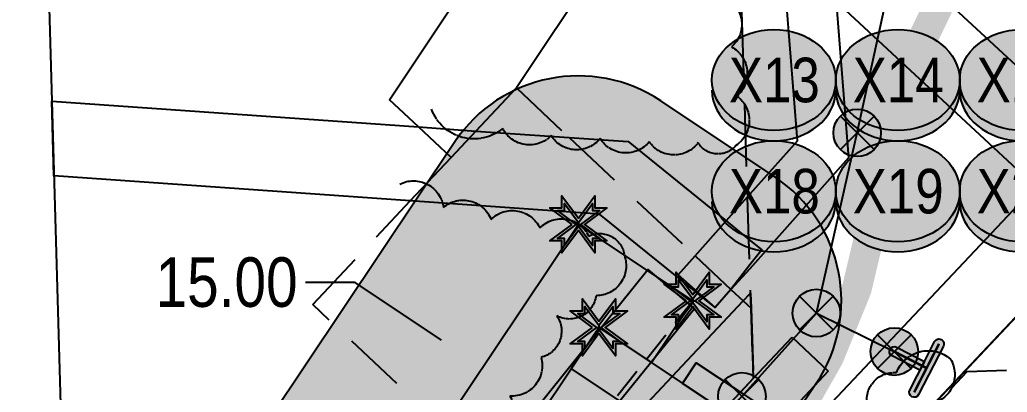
# Model space of a CAD drawing. Extents: x 626668 to 628700, y 5819173 to 5821810.
# Drawn here: x 626937.3 to 627136.5, y 5821024.7 to 5821100 of the extents above; entities that cross this region are included whole.
import ezdxf
from ezdxf.enums import TextEntityAlignment as Align

# ---------------------------------------------------------------- set-up
doc = ezdxf.new("R2010")
doc.units = 0
doc.header["$LTSCALE"] = 5
doc.header["$PDSIZE"] = 0.5
for name, pattern in [('0', [1, 1, 0]), ('foc-ACCESSROAD', [3.75, 2.5, -1.25]), ('foc-FLOWLINE', [3.75, 2.5, -1.25]), ('foc-TIELINE', [1.875, 1.25, -0.625]), ('POWERLINE5', [7.799999999999997, 2.399999999999999, -0.6, 0.6, -0.6, 0.6, -0.6, 2.399999999999999])]:
    doc.linetypes.add(name, pattern=pattern)
doc.layers.get('Defpoints').update_dxf_attribs({"color": 9})
for name, color, linetype in [('AS-FENCE', 48, 'foc-FENCE'), ('AS-POWER', 104, 'foc-POWER'), ('AS-POWER-EXISTING', 72, 'POWERLINE5'), ('AS-ROADS', 254, 'Continuous'), ('AS-SYMBOL', 7, 'Continuous'), ('C-RW', 13, 'Continuous'), ('C-WS', 13, 'foc-ACCESSROAD'), ('F-EZE', 190, 'foc-FLOWLINE'), ('L-MON', 1, 'Continuous'), ('L-SEC', 7, 'Continuous'), ('L-TIE', 7, 'foc-TIELINE'), ('P-BUFFER-H 30m', 51, 'Continuous'), ('P-CROSSINGS', 250, 'Continuous'), ('P-IOP4', 10, 'Continuous'), ('P-IOP4-H', 21, 'Continuous'), ('P-LTO', 14, 'Continuous'), ('P-PROPOSED', 10, 'Continuous'), ('P-PROPOSED-H', 21, 'Continuous'), ('P-TXT', 4, 'Continuous'), ('T-BUSH', 110, '0')]:
    doc.layers.add(name, color=color, linetype=linetype)
doc.layers.add('C-RW-T', color=13, linetype='Continuous', lineweight=9)
doc.styles.add('80CG', font='ARIALN.TTF', dxfattribs={"height": 10})
doc.styles.add('Crossing', font='ARIALN.TTF', dxfattribs={"height": 10})
doc.styles.add('foc-LtypeFont', font='ARIALN.TTF', dxfattribs={"height": 7.349999999999999})
doc.linetypes.add('foc-FENCE', pattern='A,10,-1,["X",foc-LtypeFont,S=0.2,R=0,X=-0.625,Y=-0.75],-1.239999999999999', length=12.24)
doc.linetypes.add('foc-POWER', pattern='A,6,-1,["P",foc-LtypeFont,S=0.2,R=0,X=-0.625,Y=-0.75],-1.239999999999999,4', length=12.24)
doc.dimstyles.new('Compass 5 000', dxfattribs={"dimscale": 5, "dimtxt": 9, "dimasz": 2, "dimexe": 0.2, "dimexo": 0.0625, "dimgap": 0.5, "dimtad": 0, "dimtih": 1, "dimtoh": 1, "dimzin": 0, "dimdsep": 46, "dimtxsty": '80CG', "dimcen": 0.1, "dimse1": 1, "dimse2": 1, "dimclrd": 256, "dimclrt": 256, "dimaunit": 1, "dimadec": 4, "dimazin": 0, "dimtfac": 0.06, "dimtofl": 0, "dimtmove": 0, "dimatfit": 1, "dimfxl": 0.2, "dimtolj": 1, "dimtzin": 0, "dimlwd": -1, "dimarcsym": 0})

# ---------------------------------------------------------------- blocks, each defined once
blk = doc.blocks.new('POWERPOLE')
h = blk.add_hatch(color=255)
edge = h.paths.add_edge_path()
edge.add_arc((0, 0), 0.9600000000000002, 0, 360)
at = {"linetype": 'Continuous'}
for p, q in [((0.678822509938982, -0.678822509938982), (-0.678822509938982, 0.678822509938982)), ((-0.678822509938982, -0.678822509938982), (0.678822509938982, 0.678822509938982))]:
    blk.add_line(p, q, dxfattribs=at)
blk.add_circle((0, 0), 0.9600000000000002, dxfattribs=at)
blk = doc.blocks.new('*U568')
h = blk.add_hatch(color=255)
h.dxf.hatch_style = 1
edge = h.paths.add_edge_path()
edge.add_arc((-1.301600000052712, 0.6664000000804693), 0.2000000000000002, 62.88822320805912, 242.888223208059, ccw=False)
edge.add_line((-1.210454424987275, 0.8444238303560561), (-0.08687825521015036, 0.2691694053410231))
edge.add_line((-0.08687825521015027, 0.2691694053410231), (-0.2691694053410231, -0.08687825521015025))
edge.add_line((-0.2691694053410231, -0.08687825521015022), (-1.392745575118148, 0.4883761698048825))
h = blk.add_hatch(color=255)
h.dxf.hatch_style = 1
edge = h.paths.add_edge_path()
edge.add_arc((-0.5013006628599004, -0.9791310665157267), 0.2000000000000001, 152.8882232080591, 332.8882232080591, ccw=False)
edge.add_line((-0.679324493135487, -0.8879854914502904), (-0.08687825521015025, 0.2691694053410231))
edge.add_line((-0.08687825521015027, 0.2691694053410231), (0.3232768325843136, 1.070276641581163))
edge.add_arc((0.5013006628599004, 0.9791310665157267), 0.2000000000000001, -27.111776791940883, 152.8882232080591, ccw=False)
edge.add_line((0.679324493135487, 0.8879854914502904), (-0.3232768325843137, -1.070276641581163))
at = {"color": 255, "flags": 128}
blk.add_lwpolyline([(-1.392745575118148, 0.4883761698048825, -0.9999999999999999), (-1.210454424987275, 0.8444238303560561), (-0.08687825521015027, 0.2691694053410231), (-0.2691694053410231, -0.08687825521015022)], format="xyb", close=True, dxfattribs=at)
at = {"color": 255}
blk.add_lwpolyline([(-0.3232768325843136, -1.070276641581163, -0.9999999999999999), (-0.679324493135487, -0.8879854914502904), (-0.08687825521015027, 0.2691694053410231), (0.3232768325843136, 1.070276641581163, -0.9999999999999999), (0.679324493135487, 0.8879854914502904)], format="xyb", close=True, dxfattribs=at)
at = {"color": 72, "const_width": 0.1, "flags": 128}
for points in [[(-0.5013006628599003, -0.9791310665157268), (0.5013006628599003, 0.9791310665157268)], [(-1.301600000052712, 0.6664000000804693), (0, 0)]]:
    blk.add_lwpolyline(points, dxfattribs=at)
blk = doc.blocks.new('*D594')
at = {"layer": 'C-RW-T', "transparency": 16777216}
for p, q in [((627097.5217092955, 5821011.381033068), (627090.2428046311, 5821018.237967286)), ((627115.709255538, 5820994.24784972), (627131.5804104186, 5820979.296772599)), ((627131.5804104186, 5820979.296772599), (627141.5804104181, 5820979.296772599))]:
    blk.add_line(p, q, dxfattribs=at)
for points in [[(627098.6645316654, 5821012.594183845), (627096.3788869255, 5821010.16788229), (627104.8006139603, 5821004.524098849)], [(627116.8520779079, 5820995.461000497), (627114.566433168, 5820993.034698943), (627108.4303508732, 5821001.104783939)]]:
    blk.add_solid(points, dxfattribs=at)
at = {"layer": 'Defpoints', "color": 0, "transparency": 16777216}
for p in [(627108.4303508732, 5821001.104783939), (627095.7156457785, 5820994.880048729), (627099.3453826904, 5820991.460733818)]:
    blk.add_point(p, dxfattribs=at)
at = {"layer": 'C-RW-T', "transparency": 16777216, "insert": (627180.3491689442, 5820979.296772598), "char_height": 10, "attachment_point": 5, "style": '80CG'}
blk.add_mtext('\\A1;Canlin\\P5.00 P/L R/W\\PPlan 842 0435\\PPLA 830094', dxfattribs=at)
blk = doc.blocks.new('TEMP')
h = blk.add_hatch(color=255)
h.dxf.hatch_style = 1
h.paths.add_polyline_path([(-1.152061661774314, -0.6656854195645793), (-0.6656854224511335, -0.6656854195645793), (-0.6656854224511335, -1.152061655686338), (-5.273248504522599e-10, -0.2514284436956583), (0.6656854183820542, -1.152061663420681), (0.6656854183820542, -0.6656854208922597), (1.152061656810019, -0.6656854053035203), (0.2514284429676993, 5.273251835191672e-10), (1.152061671303363, 0.6656854258011662), (0.6656854287749412, 0.6656854258011663), (0.6656854131859291, 1.15206166422904), (-5.274159997625816e-10, 0.2514284397220763), (-0.6656854269836914, 1.152061669657268), (-0.6656854269836914, 0.6656854303339061), (-1.152061663105632, 0.6656854303339061), (-0.2514284404497631, 5.273246284076549e-10)])
h.paths.add_polyline_path([(0.5656854229146121, 0.8485281473411305), (0.5656854319800914, 0.5656854258011663), (0.8485281444547581, 0.5656854258011663), (0.08318903393992505, -1.110223024625157e-16), (0.8485281399220184, -0.5656854150320215), (0.5656854183820542, -0.5656854240973189), (0.5656854183820542, -0.8485281365719858), (1.110223024625157e-16, -0.08318903609469996), (-0.5656854224511336, -0.848528132039064), (-0.5656854224511336, -0.5656854195645794), (-0.8485281349258003, -0.5656854195645796), (-0.08318903284889523, 0), (-0.8485281394583577, 0.5656854303339061), (-0.5656854269836913, 0.5656854303339061), (-0.5656854269836913, 0.8485281428085727), (0, 0.08318903069412065)], flags=16)
h = blk.add_hatch(color=1)
h.dxf.hatch_style = 1
h.paths.add_polyline_path([(-0.5656854269836913, 0.8485281428085727), (-0.5656854269836912, 0.5656854303339061), (-0.8485281394583575, 0.5656854303339061), (-0.08318903284889534, 0), (0, 0), (0, 0.08318903069412045)])
h = blk.add_hatch(color=1)
h.dxf.hatch_style = 1
h.paths.add_polyline_path([(0.8485281444547581, 0.5656854258011663), (0.5656854319800914, 0.5656854258011663), (0.5656854229146122, 0.8485281473411307), (0, 0.08318903069412048), (0, 0), (0.08318903393992513, -2.775557561562891e-17)])
h = blk.add_hatch(color=1)
h.dxf.hatch_style = 1
h.paths.add_polyline_path([(-2.775557561562891e-17, -0.08318903609469996), (-2.775557561562891e-17, 0), (-0.08318903284889545, 2.775557561562891e-17), (-0.8485281349258003, -0.5656854195645792), (-0.5656854224511336, -0.5656854195645793), (-0.5656854224511336, -0.8485281320390641)])
h = blk.add_hatch(color=1)
h.dxf.hatch_style = 1
h.paths.add_polyline_path([(0.08318903393992529, 0), (-2.775557561562891e-17, 2.775557561562891e-17), (-2.775557561562891e-17, -0.08318903609469991), (0.5656854183820543, -0.8485281365719857), (0.5656854183820543, -0.5656854240973189), (0.8485281399220186, -0.5656854150320214)])
at = {"color": 1}
for p, q in [((-0.0831890328488953, 0), (0.0831890339399252, 0)), ((0, 0.0831890306941205), (0, -0.08318903609469999))]:
    blk.add_line(p, q, dxfattribs=at)
at = {"color": 255, "flags": 128}
blk.add_lwpolyline([(-0.251428440449763, 5.27325e-10), (-1.152061663105632, 0.6656854303339061), (-0.6656854269836914, 0.6656854303339061), (-0.6656854269836914, 1.152061669657268), (-5.274159999999999e-10, 0.2514284397220763), (0.6656854131859291, 1.15206166422904), (0.6656854287749412, 0.6656854258011663), (1.152061671303363, 0.6656854258011663), (0.2514284429676991, 5.27325e-10), (1.152061656810019, -0.6656854053035204), (0.6656854183820542, -0.6656854208922596), (0.6656854183820542, -1.152061663420681), (-5.27325e-10, -0.2514284436956586), (-0.6656854224511335, -1.152061655686338), (-0.6656854224511335, -0.6656854195645793), (-1.152061661774314, -0.6656854195645793)], close=True, dxfattribs=at)
at = {"color": 1, "flags": 128}
blk.add_lwpolyline([(-0.0831890328488953, 0), (-0.8485281394583578, 0.5656854303339061), (-0.5656854269836913, 0.5656854303339061), (-0.5656854269836913, 0.8485281428085727), (0, 0.0831890306941205), (0.5656854229146121, 0.8485281473411305), (0.5656854319800914, 0.5656854258011663), (0.8485281444547581, 0.5656854258011663), (0.0831890339399252, 0), (0.8485281399220184, -0.5656854150320214), (0.5656854183820542, -0.5656854240973189), (0.5656854183820542, -0.8485281365719856), (0, -0.08318903609469999), (-0.5656854224511335, -0.848528132039064), (-0.5656854224511335, -0.5656854195645792), (-0.8485281349258001, -0.5656854195645792)], close=True, dxfattribs=at)
blk = doc.blocks.new('*D688')
at = {"layer": 'Defpoints', "color": 0, "transparency": 16777216}
for p in [(627030.6420640647, 5821029.736435553), (627031.0023628706, 5821030.275493934), (627043.464298679, 5821021.946116735)]:
    blk.add_point(p, dxfattribs=at)
at = {"layer": 'P-TXT', "transparency": 16777216}
for p, q in [((627004.9273581188, 5821046.923772149), (626994.9273581184, 5821046.923772149)), ((627022.3281624857, 5821035.293326818), (627004.9273581188, 5821046.923772149)), ((627051.4179014522, 5821015.850167089), (627059.7318030312, 5821010.293275824))]:
    blk.add_line(p, q, dxfattribs=at)
for points in [[(627023.2543110298, 5821036.678977082), (627021.4020139412, 5821033.907676554), (627030.6420640647, 5821029.736435553)], [(627052.3440499962, 5821017.235817352), (627050.4917529076, 5821014.464516825), (627043.1039998732, 5821021.407058354)]]:
    blk.add_solid(points, dxfattribs=at)
at = {"layer": 'P-TXT', "transparency": 16777216, "insert": (626978.9894317882, 5821046.923772149), "char_height": 10, "attachment_point": 5, "style": '80CG', "bg_fill": 3, "box_fill_scale": 1.1, "bg_fill_color": 256, "bg_fill_true_color": 13158600, "bg_fill_transparency": 0}
blk.add_mtext('\\A1;15.00', dxfattribs=at)
blk = doc.blocks.new('xing2')
h = blk.add_hatch(color=50)
h.dxf.hatch_style = 1
edge = h.paths.add_edge_path()
edge.add_ellipse((0, 0), major_axis=(-12.5, 0), ratio=0.8162973455633619, start_angle=0, end_angle=360)
h = blk.add_hatch(color=250)
h.dxf.hatch_style = 1
edge = h.paths.add_edge_path()
edge.add_ellipse((0, -2.047489049626165), major_axis=(-12.5, 0), ratio=0.8162973455633619, start_angle=0, end_angle=180)
edge.add_line((12.5, -2.047489049626165), (12.5, 0))
edge.add_ellipse((0, 0), major_axis=(-12.5, 0), ratio=0.8162973455633619, start_angle=0, end_angle=180, ccw=False)
edge.add_line((-12.5, 0), (-12.5, -2.047489049626165))
at = {"color": 250}
blk.add_ellipse((0, 0), major_axis=(-12.5, 0), ratio=0.8162973455633619, dxfattribs=at)
blk.add_ellipse((0, -2.047489049626165), major_axis=(-12.5, 0), ratio=0.8162973455633619, start_param=0, end_param=3.141592653589793, dxfattribs=at)
at = {"color": 250, "style": 'Crossing'}
blk.add_attdef('CROSSING', text='', height=9, dxfattribs=at).set_placement((0.08916442567715421, 0.0199513138486509), align=Align.MIDDLE_CENTER)
at = {"color": 250, "style": 'Crossing', "flags": 1}
for tag, p in [('OWNER', (0.08916442567715421, -12.49201765665748)), ('DESCRIPTION', (0.08916442567715421, -25.770021277247)), ('LOCATION', (0.08916442567715421, -39.30337514164421)), ('DWG_REF', (0.08916442567715421, -52.83672900604233))]:
    blk.add_attdef(tag, text='', height=9, dxfattribs=at).set_placement(p, align=Align.MIDDLE_CENTER)

msp = doc.modelspace()

# ---------------------------------------------------------------- hatches: boundary and pattern name
at = {"layer": 'P-BUFFER-H 30m'}
h = msp.add_hatch(color=256, dxfattribs=at)
h.dxf.hatch_style = 1
h.paths.add_polyline_path([(627128.0032902657, 5820891.05141531, 0.1409648516466431), (627112.5834238435, 5820897.145095237, 0.01366871947129856), (627111.973022693, 5820898.666571671), (627118.1273719196, 5820905.176938658, 0.4142135623883306), (627116.9356206821, 5820947.571428197), (627063.5533572999, 5820998.034496099), (627065.3909583796, 5821000.783809302, 0.2442639164139238), (627089.6246475263, 5821014.100219837), (627097.9540247208, 5821026.562155645, 0.4142135623672493), (627089.6859511598, 5821068.159655253), (627066.6255649301, 5821083.57288303, 0.4142135623606322), (627025.0280653214, 5821075.304809471), (626980.1129904498, 5821008.105453894, 0.3657917471955843), (626984.4444078853, 5820969.647620481), (627032.7464134011, 5820923.986997836), (627025.9004951469, 5820916.745055826, 0.4440738071453144), (627029.3913399838, 5820872.386935706), (627042.4342414126, 5820862.338643487, 0.1409712705368011), (627057.8548593293, 5820856.244891006, 0.1409712705668785), (627067.6805531746, 5820842.888805623), (627585.3411981487, 5820444.081419105), (627578.4230036817, 5820437.530738926, 0.4618513909801105), (627580.8261879799, 5820391.93174236), (627839.2596914902, 5820194.320702761), (627873.1927154964, 5819916.322044532), (627828.0690837635, 5819854.093847197, 0.4142135623724909), (627834.7423693651, 5819812.210911849), (627846.8814246025, 5819803.408499412, 0.4142135623730219), (627888.764359951, 5819810.081785014), (627944.2605088637, 5819886.614306293, 0.1894321830046483), (627949.7507309737, 5819907.852708216), (627911.3822535239, 5820222.189127145, 0.2018055675153278), (627899.8300600394, 5820242.378412714), (627668.3160107204, 5820419.405506126), (627675.0938609932, 5820425.823297598, 0.4607535870139058), (627672.7768131455, 5820471.356182514)])
h.paths.add_polyline_path([(627654.4745375931, 5820447.599431544), (627622.1280499721, 5820416.9712819), (627881.6139209389, 5820218.555550097), (627919.9823983886, 5819904.21913117), (627864.4862494762, 5819827.686609887), (627852.3471942387, 5819836.489022324), (627904.3889194715, 5819908.257685949), (627867.4992102302, 5820210.479193524), (627599.0423270806, 5820415.754604979), (627631.4355849477, 5820446.427040295), (627085.9828287263, 5820866.645556593), (627109.7010147142, 5820867.29466434)], flags=16)
h.paths.add_polyline_path([(627084.4557162954, 5820886.74372152), (627060.7365169642, 5820886.095394459), (627047.6936155338, 5820896.143686677), (627075.140902939, 5820925.178749075), (627005.0457770339, 5820991.440740868), (627049.9608519059, 5821058.640096446), (627073.0212381358, 5821043.226868669), (627064.6918609411, 5821030.764932861), (627054.0934105195, 5821037.848783443), (627024.545669203, 5820993.641149794), (627096.3342515327, 5820925.778307808), (627069.9780021445, 5820897.897397969)], flags=16)
at = {"layer": 'P-IOP4-H'}
h = msp.add_hatch(color=256, dxfattribs=at)
h.dxf.hatch_style = 1
h.paths.add_polyline_path([(627024.545669203, 5820993.641149796), (627054.0934105195, 5821037.848783445), (627064.6918609411, 5821030.764932862), (627073.0212381358, 5821043.22686867), (627049.9608519059, 5821058.640096447), (627005.0457770339, 5820991.44074087), (627075.140902939, 5820925.178749077), (627047.6936155338, 5820896.143686679), (627060.7365169642, 5820886.095394461), (627084.4557162954, 5820886.743721521), (627069.9780021445, 5820897.897397972), (627096.3342515327, 5820925.778307809)])
at = {"layer": 'P-PROPOSED-H'}
h = msp.add_hatch(color=256, dxfattribs=at)
h.dxf.hatch_style = 1
h.paths.add_polyline_path([(627060.7365169642, 5820886.095394459), (627084.4557162954, 5820886.74372152), (627069.9780021445, 5820897.897397969), (627096.3342515327, 5820925.778307808), (627024.545669203, 5820993.641149794), (627054.0934105195, 5821037.848783443), (627064.6918609411, 5821030.764932861), (627073.0212381358, 5821043.226868669), (627049.9608519059, 5821058.640096446), (627005.0457770339, 5820991.440740868), (627075.140902939, 5820925.178749075), (627047.6936155338, 5820896.143686677)])

# ---------------------------------------------------------------- linework, layer by layer
at = {"layer": 'AS-FENCE', "flags": 128}
msp.add_lwpolyline([(627047.6389999988, 5821009.763), (627038.362, 5821017.65), (627063.991, 5821049.564), (627073.362, 5821041.563), (627047.6269999988, 5821009.748)], dxfattribs=at)
at = {"layer": 'AS-POWER', "flags": 128}
for points in [[(626856.861, 5820780.246), (626925.135, 5820854.106), (626983.205, 5820916.381), (627054.2829999997, 5820993.09), (627082.9629999988, 5821023.917), (627097.9899999988, 5821040.742), (627106.2109999988, 5821077.137), (627113.8969999988, 5821112.330000009), (627116.167, 5821123.605)], [(627097.9899999988, 5821040.742), (627113.7049999988, 5821032.963)]]:
    msp.add_lwpolyline(points, dxfattribs=at)
at = {"layer": 'AS-ROADS', "const_width": 5.997854640000019, "flags": 128}
for points in [[(627124.913, 5821107.572), (627117.687, 5821092.479), (627115.4209999988, 5821084.723), (627106.1139999988, 5821045.586), (627100.5209999988, 5821031.849), (627092.675, 5821018.05), (627083.707, 5821005.711), (627020.131, 5820936.889), (627007.422, 5820922.227)], [(627086.2429999989, 5821008.918), (627066.681, 5821029.091000009)]]:
    msp.add_lwpolyline(points, dxfattribs=at)
at = {"layer": 'C-RW'}
for points in [[(627029.2852249645, 5821077.503191305), (627024.2662249642, 5821072.161591313), (627017.7170249639, 5821078.313791305), (627011.8470249638, 5821083.828791305), (627054.3514249647, 5821147.667391306), (627062.8631249644, 5821160.541291306), (627077.7103249641, 5821146.790291306), (627069.2135249632, 5821133.902591305), (627037.4468249637, 5821086.190491306), (627029.2852249645, 5821077.503191305)], [(627080.7048249642, 5821045.525991307), (627077.5450249636, 5821041.832991306), (627054.2246249641, 5821060.731291305), (627016.0419249643, 5821063.407491306), (626944.141824963, 5821068.446391305), (626943.714224964, 5821083.500091305), (627017.7170249639, 5821078.313791305), (627029.2852249645, 5821077.503191305), (627048.0962249632, 5821076.184791304), (627059.9925249644, 5821075.351091305), (627079.7547249642, 5821059.338791305), (627084.3700249628, 5821055.599291306), (627086.9776249646, 5821053.486391306), (627084.5305249641, 5821050.463291304), (627080.7048249642, 5821045.525991307)]]:
    msp.add_lwpolyline(points, close=True, dxfattribs=at)
for points in [[(627103.7336999996, 5821122.7615), (627163.8319000005, 5821067.099699998)], [(627101.9731249638, 5821103.561591305), (627104.4896249647, 5821072.095991306), (627084.5540249632, 5821049.705591304), (627080.7048249642, 5821045.525991307), (627080.7048249642, 5821045.525991307), (627077.5450249636, 5821041.832991306), (627070.0731249644, 5821048.470991306), (627073.5000249647, 5821052.317991305), (627079.7547249642, 5821059.338791305), (627084.1016249633, 5821064.217091314), (627094.1841249639, 5821075.533491314), (627091.2140249633, 5821112.715591306)], [(627096.637599999, 5821017.951599999), (627142.2080999993, 5821066.322699999), (627102.0499999997, 5821103.558899999)], [(627159.9181249641, 5821029.385791305), (627127.4326249646, 5820994.958491305), (627123.9071249642, 5820991.231791304), (627116.9744249644, 5820983.840691314), (627039.8576249644, 5820902.126691306), (627036.4404249644, 5820898.455891306), (627023.5588249635, 5820889.157191304), (627017.6781249639, 5820884.892591307), (627005.0199249644, 5820884.551391305), (626992.4265249628, 5820884.211891305), (626988.9887249643, 5820884.119091306), (626976.9843249643, 5820883.795591306), (627004.5957249632, 5820903.776691305), (627013.3276249642, 5820910.094091306), (627017.917124964, 5820913.413991314), (627021.2217249643, 5820915.804591306), (627097.5361249628, 5820996.812491305), (627104.5242249646, 5821004.158391304), (627107.9844249631, 5821007.854091305), (627143.8126249636, 5821045.896991305)], [(627061.9433249631, 5821020.531691305), (627068.8862249643, 5821027.921591304), (627083.2238249645, 5821043.183091305), (627084.708224964, 5821044.763291313), (627084.8039249644, 5821041.698291305), (627085.2457249635, 5821027.531191304), (627082.6438249644, 5821024.763191305), (627079.1688249639, 5821021.065691305)], [(627143.8894999995, 5821045.894299999), (627108.0613, 5821007.851399999)], [(627079.1688249639, 5821021.065691305), (627070.9526249631, 5821026.544891305), (627073.7242249647, 5821030.705891306), (627082.6438249644, 5821024.763191305), (627091.0872249636, 5821019.138391305)]]:
    msp.add_lwpolyline(points, dxfattribs=at)
at = {"layer": 'C-RW', "flags": 128}
msp.add_lwpolyline([(627221.456291235, 5821069.241305054), (627166.1964999998, 5821021.7585), (627125.2518207338, 5820978.263787491), (627048.5385061771, 5821029.537854593), (627054.0934105195, 5821037.848783448), (627123.7475946945, 5820991.29293674), (627159.8779999989, 5821029.461), (627217.617246725, 5821079.144041267), (627330.4398999986, 5821082.151000001), (627345.424299999, 5821082.562400009), (627497.5944999997, 5821086.7875), (627497.7057999996, 5821084.2609), (627497.8858000003, 5821077.114800001), (627345.6920999996, 5821072.570900009), (627330.7167999996, 5821072.1591)], close=True, dxfattribs=at)
at = {"layer": 'C-WS', "flags": 128}
msp.add_lwpolyline([(626951.997124963, 5820883.122491306), (626949.4075249644, 5820883.052391306), (626964.6744249646, 5820899.225291304), (626965.7064249642, 5820900.336991305), (626968.1125249645, 5820902.904491305), (626969.1502249647, 5820904.009891305), (626982.962024963, 5820918.685191305), (626987.0422249638, 5820923.017191306), (626990.6185249645, 5820926.834991313), (626998.0723249639, 5820934.762791306), (627051.021824964, 5820991.113491304), (627072.226824964, 5821013.678791305), (627079.1688249639, 5821021.065691305), (627082.6438249644, 5821024.763191305), (627085.2457249635, 5821027.531191304), (627084.8039249644, 5821041.698291305), (627084.708224964, 5821044.763291313), (627084.5540249632, 5821049.705591304), (627084.5305249641, 5821050.463291304), (627084.3700249628, 5821055.599291306), (627084.1016249633, 5821064.217091314), (627082.306324964, 5821121.776191305), (627081.6393249646, 5821143.157191304), (627081.445024963, 5821149.393091304), (627086.823324964, 5821149.560691313), (627099.3989249632, 5821149.952491306), (627109.6562249638, 5821150.271891305), (627133.581024964, 5821151.018091304), (627153.5723249639, 5821151.641291305), (627159.5733249631, 5821151.828691306), (627177.8904249636, 5821152.399291305), (627194.5040249644, 5821152.917791305), (627203.3064249628, 5821153.192391304), (627204.4014249645, 5821117.888791306), (627204.6827249645, 5821109.049291305), (627204.7680249639, 5821106.324591313), (627205.9321249645, 5821068.984291306), (627206.0246249628, 5821066.014091305), (627206.3327249628, 5821056.129891313), (627206.6492249646, 5821045.984691305), (627207.106224963, 5821031.331791306), (627176.3514249647, 5821030.372791305), (627160.4904249642, 5821029.878291305), (627128.3287249642, 5821028.875791314), (627108.3512249641, 5821007.610091304), (627104.8830249631, 5821003.918491306), (627097.9492249644, 5820996.538191305), (627019.2426249642, 5820912.764191305), (627018.6715249639, 5820912.156291306), (627015.6601249636, 5820908.948991304), (627008.1958249646, 5820901.002991314), (626997.8986249646, 5820890.043991305), (626992.4265249628, 5820884.211891305), (626988.9887249643, 5820884.119091306), (626976.9843249643, 5820883.795591306), (626966.1131249644, 5820883.502891306), (626963.4986249643, 5820883.432191305), (626951.997124963, 5820883.122491306)], close=True, dxfattribs=at)
at = {"layer": 'C-WS'}
msp.add_lwpolyline([(627072.226824964, 5821013.678791305), (627051.021824964, 5820991.113491304), (627044.3290249635, 5820997.397691306), (627042.1406249632, 5820999.453191305), (627040.6818249632, 5821000.824191306), (626996.3641249646, 5821042.462291306), (627016.0419249643, 5821063.407491306), (627024.2662249642, 5821072.161591313), (627029.2852249645, 5821077.503191305), (627037.4468249637, 5821086.190491306), (627048.0962249632, 5821076.184791304), (627073.5000249647, 5821052.317991305), (627080.7048249642, 5821045.525991307), (627083.2238249645, 5821043.183091305), (627084.8039249644, 5821041.698291305), (627085.2457249635, 5821027.531191304), (627082.6438249644, 5821024.763191305), (627079.1688249639, 5821021.065691305), (627072.226824964, 5821013.678791305)], close=True, dxfattribs=at)
at = {"layer": 'F-EZE'}
msp.add_lwpolyline([(626951.997124963, 5820883.122491306), (626949.4075249644, 5820883.052391306), (626964.6744249646, 5820899.225291304), (626965.7064249642, 5820900.336991305), (626968.1125249645, 5820902.904491305), (626969.1502249647, 5820904.009891305), (626982.962024963, 5820918.685191305), (626987.0422249638, 5820923.017191306), (626990.6185249645, 5820926.834991313), (626998.0723249639, 5820934.762791306), (627051.021824964, 5820991.113491304), (627072.226824964, 5821013.678791305), (627079.1688249639, 5821021.065691305), (627082.6438249644, 5821024.763191305), (627085.2457249635, 5821027.531191304), (627093.0997249639, 5821035.885991305), (627100.3894249644, 5821029.032091305), (627091.0872249636, 5821019.138391305), (627087.6096249638, 5821015.439391306), (627080.664924964, 5821008.052391306), (626999.9787249645, 5820922.231891304), (626996.390224964, 5820918.415191306), (626963.4986249643, 5820883.432191305), (626951.997124963, 5820883.122491306)], close=True, dxfattribs=at)
at = {"layer": 'L-SEC'}
msp.add_line((626926.6016622181, 5821685.951357208), (626949.4075249644, 5820883.052391306), dxfattribs=at)
at = {"layer": 'L-TIE'}
msp.add_line((626929.860999999, 5820862.401), (627073.0212381358, 5821043.226868675), dxfattribs=at)
at = {"layer": 'P-BUFFER-H 30m', "flags": 128}
msp.add_lwpolyline([(627112.5834238435, 5820897.145095242, 0.01366871947140219), (627111.973022693, 5820898.666571677), (627118.1273719192, 5820905.176938664, 0.414213562391075), (627116.9356206822, 5820947.571428202), (627063.5533572999, 5820998.034496105), (627065.3909583796, 5821000.783809308, 0.2442639163965603), (627089.6246475253, 5821014.100219841), (627097.9540247204, 5821026.562155651, 0.414213562372522), (627089.68595116, 5821068.15965526), (627066.6255649301, 5821083.572883037, 0.4142135623611827), (627025.0280653214, 5821075.304809477), (626980.1129904498, 5821008.1054539, 0.3657917471940401), (626984.4444078852, 5820969.64762049), (627032.7464134011, 5820923.986997843), (627025.9004951465, 5820916.745055833, 0.4440738071462826), (627029.3913399844, 5820872.386935712), (627042.434241414, 5820862.338643492, 0.1409712705223625), (627057.8548593293, 5820856.244891013, 0.1409712705223625)], format="xyb", dxfattribs=at)
at = {"layer": 'P-IOP4', "flags": 128}
msp.add_lwpolyline([(627024.545669203, 5820993.6411498), (627054.0934105195, 5821037.848783448), (627064.6918609411, 5821030.764932866), (627073.0212381358, 5821043.226868675), (627049.9608519059, 5821058.640096452), (627005.0457770339, 5820991.440740875), (627075.140902939, 5820925.178749081), (627047.6936155338, 5820896.143686684), (627060.7365169642, 5820886.095394468), (627084.4557162954, 5820886.743721526), (627069.9780021445, 5820897.897397978), (627096.3342515327, 5820925.778307814)], close=True, dxfattribs=at)
at = {"layer": 'P-LTO', "flags": 128}
msp.add_lwpolyline([(627024.545669203, 5820993.6411498), (627054.0934105195, 5821037.848783448), (627064.6918609411, 5821030.764932866), (627073.0212381358, 5821043.226868675), (627049.9608519059, 5821058.640096452), (627005.0457770339, 5820991.440740875), (627075.140902939, 5820925.178749081), (627047.6936155338, 5820896.143686684), (627060.7365169642, 5820886.095394468), (627084.4557162954, 5820886.743721526), (627069.9780021445, 5820897.897397978), (627096.3342515327, 5820925.778307814)], close=True, dxfattribs=at)
at = {"layer": 'P-PROPOSED', "flags": 128}
msp.add_lwpolyline([(627060.7365169642, 5820886.095394468), (627084.4557162954, 5820886.743721526), (627069.9780021445, 5820897.897397978), (627096.3342515327, 5820925.778307814), (627024.545669203, 5820993.6411498), (627054.0934105195, 5821037.848783448), (627064.6918609411, 5821030.764932866), (627073.0212381358, 5821043.226868675), (627049.9608519059, 5821058.640096452), (627005.0457770339, 5820991.440740875), (627075.140902939, 5820925.178749081), (627047.6936155338, 5820896.143686684)], close=True, dxfattribs=at)
at = {"layer": 'T-BUSH', "flags": 128}
for points in [[(627077.0960014506, 5821114.060479987, -0.52056705), (627079.7623128269, 5821104.427509272, -0.52056705), (627080.8557652374, 5821094.491068128, -0.52056705), (627081.9492176495, 5821084.554626984, -0.52056705), (627081.7601879336, 5821074.582788863, -0.52056705), (627074.1320169105, 5821075.151341042, -0.52056705), (627064.254511558, 5821075.341976821, -0.52056705), (627054.3495939772, 5821075.98854176, -0.52056705), (627044.4627687882, 5821076.578143059, -0.52056705), (627034.7113468399, 5821078.025339751, -0.52056705), (627020.3382113754, 5821081.903388386, -0.52056705)], [(627013.9098826797, 5821066.768151354, -0.52056705), (627022.7393781674, 5821062.08109362, -0.52056705), (627032.3426781768, 5821059.634176402, -0.52056705), (627042.1942616338, 5821057.938651653, -0.52056705), (627052.0544349982, 5821056.294085138, -0.52056705), (627059.2392283662, 5821052.34053596, -0.52056705), (627053.5293275953, 5821044.250918576, -0.52056705), (627045.6274738648, 5821040.15213056, -0.52056705), (627042.4233015664, 5821031.782670096, -0.52056705), (627036.1624629083, 5821023.9896989, -0.52056705), (627031.8698178537, 5821015.627577328, -0.52056705), (627039.9543099513, 5821009.823996813, -0.52056705), (627043.8536140358, 5821003.770581564, -0.52056705), (627037.7600491014, 5820995.878358246, -0.52056705), (627031.8313085997, 5820987.829846778, -0.52056705), (627025.3622108407, 5820980.276307972, -0.52056705), (627017.863358109, 5820973.666035013, -0.52056705), (627010.3645053766, 5820967.055762062, -0.52056705), (627003.9048161948, 5820959.463839203, -0.52056705), (626996.3576735068, 5820952.908754305, -0.52056705), (626988.859095586, 5820946.298672556, -0.52056705), (626979.7155289468, 5820938.089517154, -0.52056705)]]:
    msp.add_lwpolyline(points, format="xyb", dxfattribs=at)
msp.add_lwpolyline([(627125.0446992436, 5821031.455070865, -0.52056705), (627120.9398578051, 5821022.340314833, -0.52056705), (627116.8350163666, 5821013.225558805, -0.52056705), (627110.0133857345, 5821005.926397112, -0.52056705), (627103.1622153484, 5820998.646976453, -0.52056705), (627096.6514589977, 5820991.069349846, -0.52056705), (627090.3402126452, 5820983.317145626, -0.52056705), (627084.3631684028, 5820975.308410953, -0.52056705), (627078.5077204815, 5820967.206421664, -0.52056705), (627072.652272562, 5820959.104432375, -0.52056705), (627066.4786471803, 5820951.261033488, -0.52056705), (627059.7448819068, 5820943.872873635, -0.52056705), (627053.0111166332, 5820936.484713781, -0.52056705), (627046.296980755, 5820929.078838372, -0.52056705), (627039.6360307408, 5820921.624963828, -0.52056705), (627032.9750807266, 5820914.171089286, -0.52056705), (627033.5580355817, 5820918.620943004, -0.52056705), (627039.4363675973, 5820926.705131447, -0.52056705), (627045.4778822339, 5820934.669338983, -0.52056705), (627047.9244345274, 5820943.937670951, -0.52056705), (627051.7345707808, 5820952.521476385, -0.52056705), (627058.3281170545, 5820960.035040674, -0.52056705), (627065.1401000053, 5820967.348547488, -0.52056705), (627072.0467078005, 5820974.575391166, -0.52056705), (627078.851198484, 5820981.897443037, -0.52056705), (627085.5768963526, 5820989.292947683, -0.52056705), (627091.7648788131, 5820997.076281028, -0.52056705), (627096.5729349803, 5821005.84047504, -0.52056705), (627103.0844957326, 5821013.408431105, -0.52056705), (627108.3369596598, 5821021.761310972, -0.52056705), (627114.1180786645, 5821028.713741524, -0.52056705)], format="xyb", close=True, dxfattribs=at)

# ---------------------------------------------------------------- block references
at = {"layer": 'AS-POWER-EXISTING', "xscale": 5.000000000000027, "yscale": 5.000000000000027, "zscale": 5.000000000000027}
for p in [(627106.2109999988, 5821077.137), (627097.9899999988, 5821040.742), (627113.7049999988, 5821032.963), (627082.9629999988, 5821023.917)]:
    msp.add_blockref('POWERPOLE', p, dxfattribs=at)
at = {"layer": 'AS-SYMBOL', "xscale": 5.000000000000027, "yscale": 5.000000000000027, "zscale": 5.000000000000027}
msp.add_blockref('*U568', (627120.213, 5821029.631), dxfattribs=at)
at = {"layer": 'L-MON', "xscale": 5.000000000000019, "yscale": 5.000000000000019, "zscale": 5.000000000000019}
msp.add_blockref('TEMP', (627073.0212381358, 5821043.226868675), dxfattribs=at)
at = {"layer": 'P-CROSSINGS', "xscale": 0.99964244, "yscale": 0.99964244, "zscale": 0.99964244}
for p, values in [((627089.4120312021, 5821087.788985728), {'CROSSING': 'X13'}), ((627114.4030922025, 5821087.788985728), {'CROSSING': 'X14'}), ((627139.3941532025, 5821087.788985728), {'CROSSING': 'X15'}), ((627089.4120312021, 5821065.342092022), {'CROSSING': 'X18'}), ((627114.4030922025, 5821065.342092022), {'CROSSING': 'X19'}), ((627139.3941532025, 5821065.342092022), {'CROSSING': 'X20'})]:
    msp.add_blockref('xing2', p, dxfattribs=at).add_auto_attribs(values)

# ---------------------------------------------------------------- dimensions: what is measured, and where the dimension line sits
at = {"layer": 'C-RW-T'}
dim = msp.add_linear_dim(base=(627108.4303508732, 5821001.104783939), p1=(627095.7156457779, 5820994.880048729), p2=(627099.345382691, 5820991.460733819), angle=316.7098347200796, text='Canlin\\P5.00 P/L R/W\\PPlan 842 0435\\PPLA 830094', dimstyle='Compass 5 000', dxfattribs=at)
dim.commit()
dim.dimension.update_dxf_attribs({"geometry": '*D594', "text_midpoint": (627180.3491689442, 5820979.296772598), "dimtype": 161})

# ---------------------------------------------------------------- next in the draw order: dimensions: what is measured, and where the dimension line sits
at = {"layer": 'P-TXT'}
dim = msp.add_linear_dim(base=(627030.6420640647, 5821029.736435553), p1=(627043.4642986789, 5821021.946116736), p2=(627031.0023628705, 5821030.275493935), angle=146.2418067694946, text='15.00', dimstyle='Compass 5 000', override={"dimtfill": 1}, dxfattribs=at)
dim.commit()
dim.dimension.update_dxf_attribs({"geometry": '*D688', "text_midpoint": (626978.9894317882, 5821046.923772149), "dimtype": 161})

# ---------------------------------------------------------------- next in the draw order: block references
at = {"layer": 'L-MON'}
for p, xscale, yscale, zscale in [((627049.9608519059, 5821058.640096452), 5.000000000000019, 5.000000000000019, 5.000000000000019), ((627054.0934105195, 5821037.848783448), 4.998212200000014, 4.998212200000014, 4.998212200000014)]:
    msp.add_blockref('TEMP', p, dxfattribs=dict(at, xscale=xscale, yscale=yscale, zscale=zscale))

doc.saveas('drawing.dxf')
